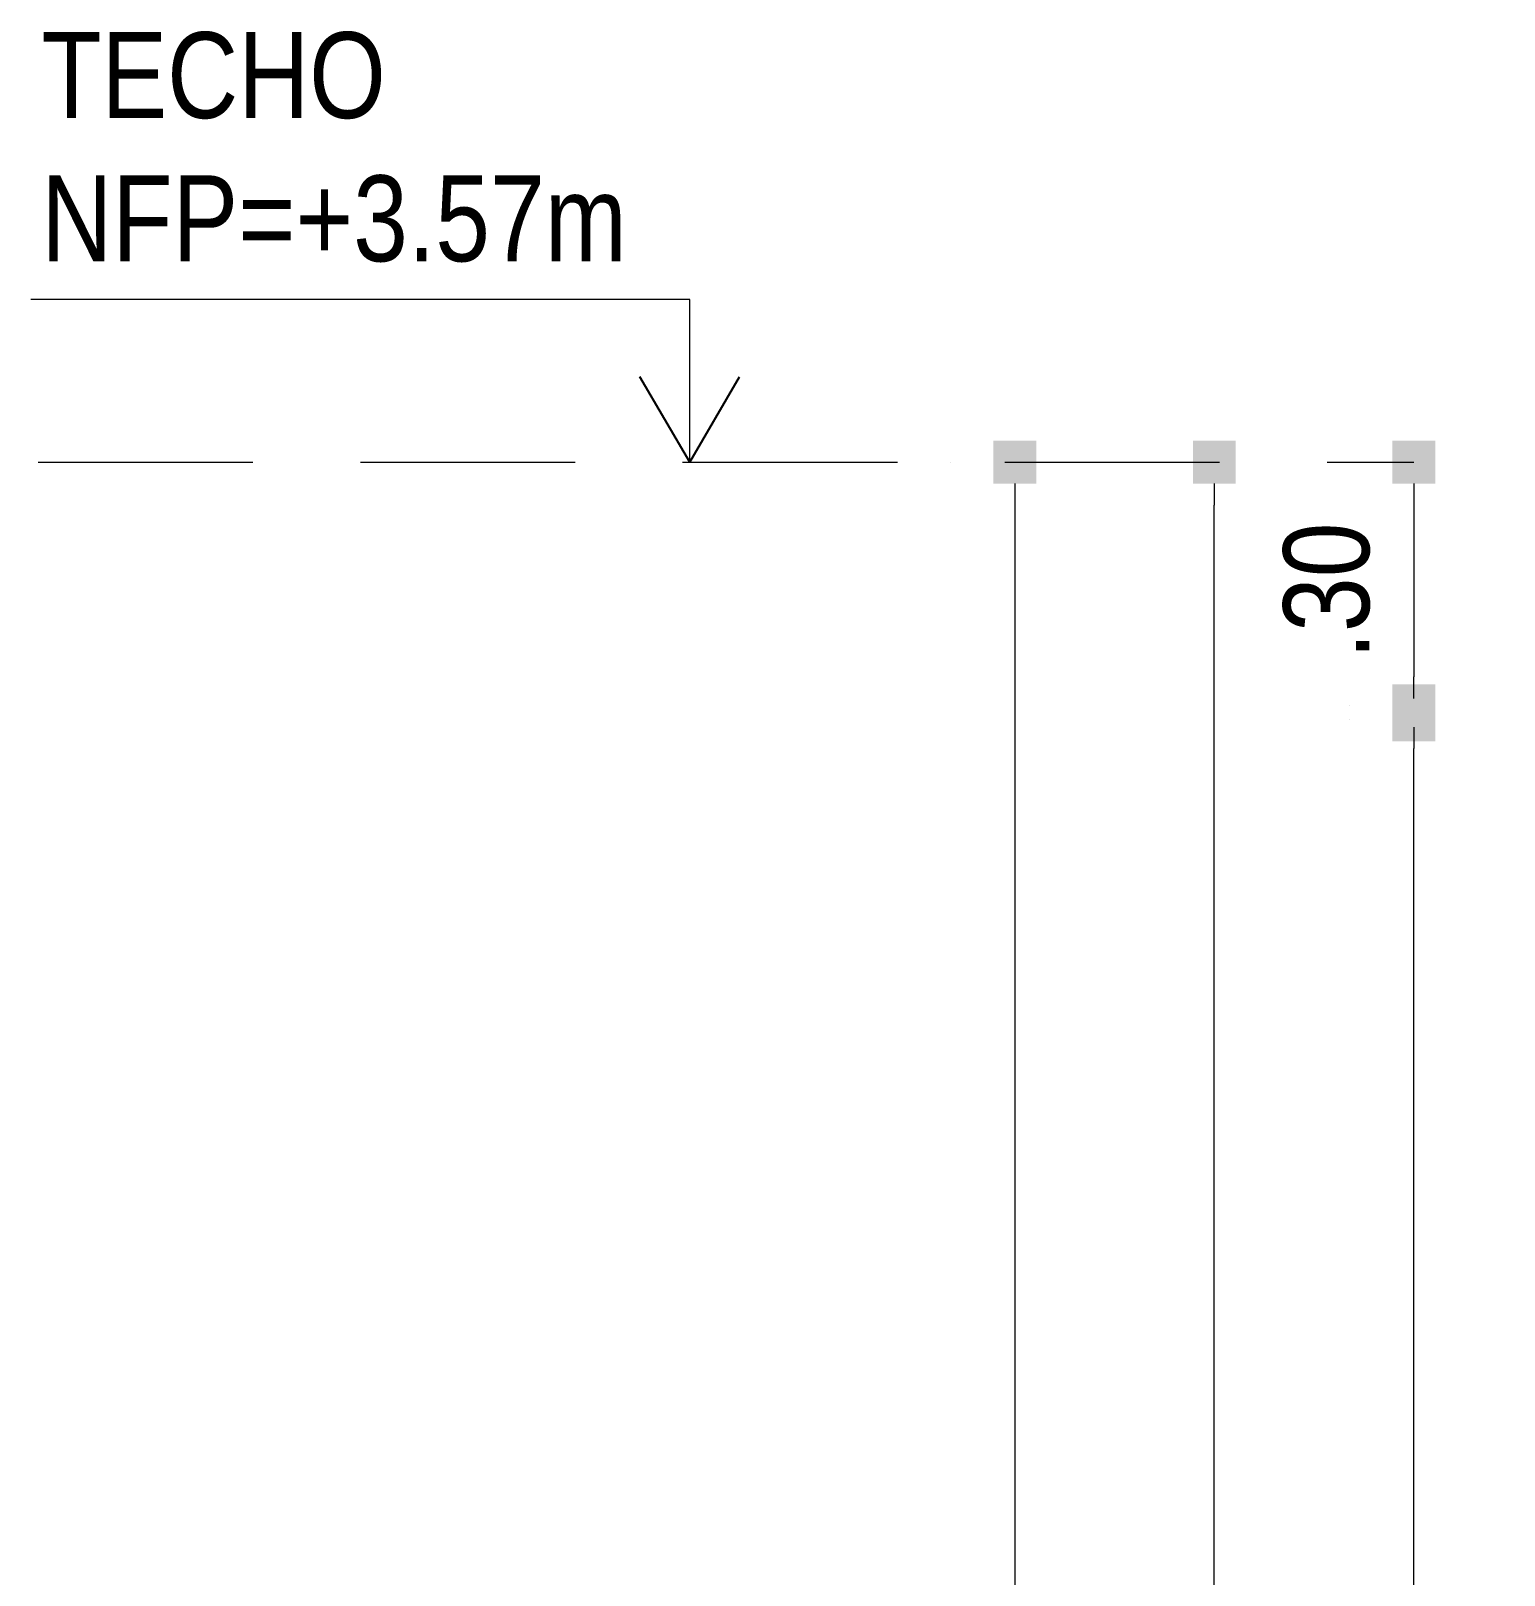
# Model space of a CAD drawing. Header units: millimetres. Extents: x -3570 to 5754, y -12788176 to 1214.
# Drawn here: x 3363.595 to 3365.31, y 1134.893 to 1136.69 of the extents above; entities that cross this region are included whole.
import ezdxf

# ---------------------------------------------------------------- set-up
doc = ezdxf.new("R2010")
doc.units = ezdxf.units.MM
doc.linetypes.add('RAYITAS', pattern=[0.375, 0.25, -0.125])
doc.layers.add('.D1 cotas', color=1, linetype='Continuous')
doc.layers.add('.N1 Otro detalle', color=1, linetype='Continuous')
doc.layers.add('.D1 Ejes', color=251, linetype='RAYITAS', lineweight=0)
doc.styles.add('Anot 3mm', font='ARIALN.TTF', dxfattribs={"height": 0.003})
doc.styles.add('arial narrow', font='ARIALN.TTF')
doc.dimstyles.new('ROMAN50', dxfattribs={"dimtxt": 0.1, "dimasz": 0.05, "dimexe": 0.075, "dimexo": 0.05, "dimgap": 0.05, "dimtad": 2, "dimzin": 4, "dimdsep": 46, "dimtxsty": 'arial narrow', "dimblk": 'BOXFILLED', "dimcen": 0.07, "dimclrd": 142, "dimclre": 142, "dimclrt": 2, "dimaunit": 1, "dimadec": 0, "dimazin": 0, "dimtfac": 1, "dimtix": 1, "dimtmove": 0, "dimatfit": 3, "dimldrblk": 'BOXFILLED', "dimfxl": 0.2, "dimfxlon": 1, "dimtolj": 1, "dimtzin": 0, "dimlwd": 9, "dimlwe": 9, "dimarcsym": 0})

# ---------------------------------------------------------------- blocks, each defined once
blk = doc.blocks.new('4747787878787')
at = {"layer": '.N1 Otro detalle'}
for q in [(2115.6536, 1177.0492, -1365.0977), (2115.8279, 1177.0492, -1365.0977)]:
    blk.add_line((2115.7408, 1176.9004), q, dxfattribs=at)
at = {"layer": '.N1 Otro detalle', "lineweight": 5}
blk.add_lwpolyline([(2115.7408, 1176.9004), (2115.7408, 1177.1844), (2114.5908, 1177.1844)], dxfattribs=at)
blk = doc.blocks.new('_BoxFilled')
at = {"color": 0, "linetype": 'ByBlock', "lineweight": -2}
blk.add_line((-0.5, 0), (-1, 0), dxfattribs=at)
at = {"color": 0, "linetype": 'ByBlock'}
blk.add_solid([(-0.5, 0.5), (0.5, 0.5), (-0.5, -0.5), (0.5, -0.5)], dxfattribs=at)
blk = doc.blocks.new('*D894')
at = {"color": 142, "lineweight": 9, "transparency": 16777216}
for p, q in [((3575.3112, 1147.702), (3575.3112, 1147.702)), ((3575.3862, 1144.4609), (3575.3862, 1147.652)), ((3575.3112, 1144.4109), (3575.3112, 1144.4109))]:
    blk.add_line(p, q, dxfattribs=at)
at = {"layer": 'Defpoints', "color": 0, "lineweight": -2, "transparency": 16777216}
for p in [(3575.3862, 1147.702), (3576.2756, 1147.702, 53410779.867), (3576.3406, 1144.4109, 57367477.8169)]:
    blk.add_point(p, dxfattribs=at)
at = {"color": 142, "lineweight": 9, "transparency": 16777216, "xscale": 0.05, "yscale": 0.05, "zscale": 0.05}
for p, rotation in [((3575.3862, 1147.702), 90), ((3575.3862, 1144.4109), 270)]:
    blk.add_blockref('_BoxFilled', p, dxfattribs=dict(at, rotation=rotation))
at = {"color": 7, "lineweight": 20, "transparency": 16777216, "insert": (3575.2852, 1146.0564), "char_height": 0.1, "attachment_point": 5, "rotation": 90, "style": 'arial narrow'}
blk.add_mtext('\\A1;3.29', dxfattribs=at)
blk = doc.blocks.new('*D901')
at = {"color": 142, "lineweight": 9, "transparency": 16777216}
for p, q in [((3575.3112, 1147.9855), (3575.3112, 1147.9855)), ((3575.3862, 1147.9355), (3575.3862, 1147.7355)), ((3575.3112, 1147.6855), (3575.3112, 1147.6855))]:
    blk.add_line(p, q, dxfattribs=at)
at = {"layer": 'Defpoints', "color": 0, "lineweight": -2, "transparency": 16777216}
for p in [(3575.8998, 1147.9855, 113288149.6666), (3575.3862, 1147.6855), (3576.2756, 1147.6855, 113288149.6666)]:
    blk.add_point(p, dxfattribs=at)
at = {"color": 142, "lineweight": 9, "transparency": 16777216, "xscale": 0.05, "yscale": 0.05, "zscale": 0.05}
for p, rotation in [((3575.3862, 1147.9855), 90), ((3575.3862, 1147.6855), 270)]:
    blk.add_blockref('_BoxFilled', p, dxfattribs=dict(at, rotation=rotation))
at = {"color": 7, "lineweight": 20, "transparency": 16777216, "insert": (3575.2852, 1147.8355), "char_height": 0.1, "attachment_point": 5, "rotation": 90, "style": 'arial narrow'}
blk.add_mtext('\\A1;.30', dxfattribs=at)
blk = doc.blocks.new('*D902')
at = {"color": 142, "lineweight": 9, "transparency": 16777216}
for p, q in [((3575.0792, 1147.9855), (3575.0792, 1147.9855)), ((3575.1542, 1144.4609), (3575.1542, 1147.9355)), ((3575.3542, 1144.4109), (3575.0792, 1144.4109))]:
    blk.add_line(p, q, dxfattribs=at)
at = {"layer": 'Defpoints', "color": 0, "lineweight": -2, "transparency": 16777216}
for p in [(3575.1542, 1147.9855), (3576.2756, 1147.9855, -152919610.7264), (3576.2756, 1144.4109)]:
    blk.add_point(p, dxfattribs=at)
at = {"color": 142, "lineweight": 9, "transparency": 16777216, "xscale": 0.05, "yscale": 0.05, "zscale": 0.05}
for p, rotation in [((3575.1542, 1147.9855), 90), ((3575.1542, 1144.4109), 270)]:
    blk.add_blockref('_BoxFilled', p, dxfattribs=dict(at, rotation=rotation))
at = {"color": 7, "lineweight": 20, "transparency": 16777216, "insert": (3575.0531, 1146.1982), "char_height": 0.1, "attachment_point": 5, "rotation": 90, "style": 'arial narrow'}
blk.add_mtext('\\A1;3.57', dxfattribs=at)
blk = doc.blocks.new('*D903')
at = {"color": 142, "lineweight": 9, "transparency": 16777216}
for p, q in [((3574.8471, 1147.9855), (3574.8471, 1147.9855)), ((3574.9221, 1147.9355), (3574.9221, 1142.4609)), ((3574.8471, 1142.4109), (3574.8471, 1142.4109))]:
    blk.add_line(p, q, dxfattribs=at)
at = {"layer": 'Defpoints', "color": 0, "lineweight": -2, "transparency": 16777216}
for p in [(3575.8998, 1147.9855, 98897044.1993), (3574.9221, 1142.4109), (3575.8998, 1142.4109, 98897044.1993)]:
    blk.add_point(p, dxfattribs=at)
at = {"color": 142, "lineweight": 9, "transparency": 16777216, "xscale": 0.05, "yscale": 0.05, "zscale": 0.05}
for p, rotation in [((3574.9221, 1147.9855), 90), ((3574.9221, 1142.4109), 270)]:
    blk.add_blockref('_BoxFilled', p, dxfattribs=dict(at, rotation=rotation))
at = {"color": 7, "lineweight": 20, "transparency": 16777216, "insert": (3574.8212, 1145.1982), "char_height": 0.1, "attachment_point": 5, "rotation": 90, "style": 'arial narrow'}
blk.add_mtext('\\A1;5.57', dxfattribs=at)
blk = doc.blocks.new('c2')
at = {"layer": '.D1 Ejes'}
blk.add_line((3573.7854, 1147.9855, 158783715.9857), (3575.3862, 1147.9855, 158783715.9857), dxfattribs=at)
at = {"xscale": 0.6666666666666666, "yscale": 0.6666666666666666, "zscale": 0.6666666666666666}
blk.add_blockref('4747787878787', (2164.0498, 363.3852, 158783715.9857), dxfattribs=at)
at = {"layer": '.D1 cotas', "insert": (3573.7892, 1148.4859, 158781786.8693), "char_height": 0.1, "width": 0.698315, "attachment_point": 1, "style": 'Anot 3mm'}
blk.add_mtext('TECHO NFP=+3.57m', dxfattribs=at)
at = {"color": 6, "lineweight": 20}
for base, p1, p2, picture, middle in [((3574.9221, 1142.4109, -53401477.8802), (3575.8998, 1147.9855, 45495566.3191), (3575.8998, 1142.4109, 45495566.3191), '*D903', (3574.8212, 1145.1982, -53401477.8802)), ((3575.1542, 1147.9855, 45495566.3191), (3576.2756, 1144.4109, 45495566.3191), (3576.2756, 1147.9855, -107424044.4073), '*D902', (3575.0531, 1146.1982, 45495566.3191)), ((3575.3862, 1147.6855, 45495566.3191), (3575.8998, 1147.9855, 158783715.9857), (3576.2756, 1147.6855, 158783715.9857), '*D901', (3575.2852, 1147.8355, 45495566.3191)), ((3575.3862, 1147.702, -7915213.5479), (3576.3406, 1144.4109, 49452264.269), (3576.2756, 1147.702, 45495566.3191), '*D894', (3575.2852, 1146.0564, -7915213.5479))]:
    dim = blk.add_linear_dim(base=base, p1=p1, p2=p2, angle=90, dimstyle='ROMAN50', override={"dimclrt": 7}, dxfattribs=at)
    dim.commit()
    dim.dimension.update_dxf_attribs({"geometry": picture, "text_midpoint": middle})

msp = doc.modelspace()

# ---------------------------------------------------------------- block references
at = {"color": 6, "lineweight": -2}
msp.add_blockref('c2', (-210.1817, -11.7974, -118109500.9567), dxfattribs=at)

doc.saveas('drawing.dxf')
